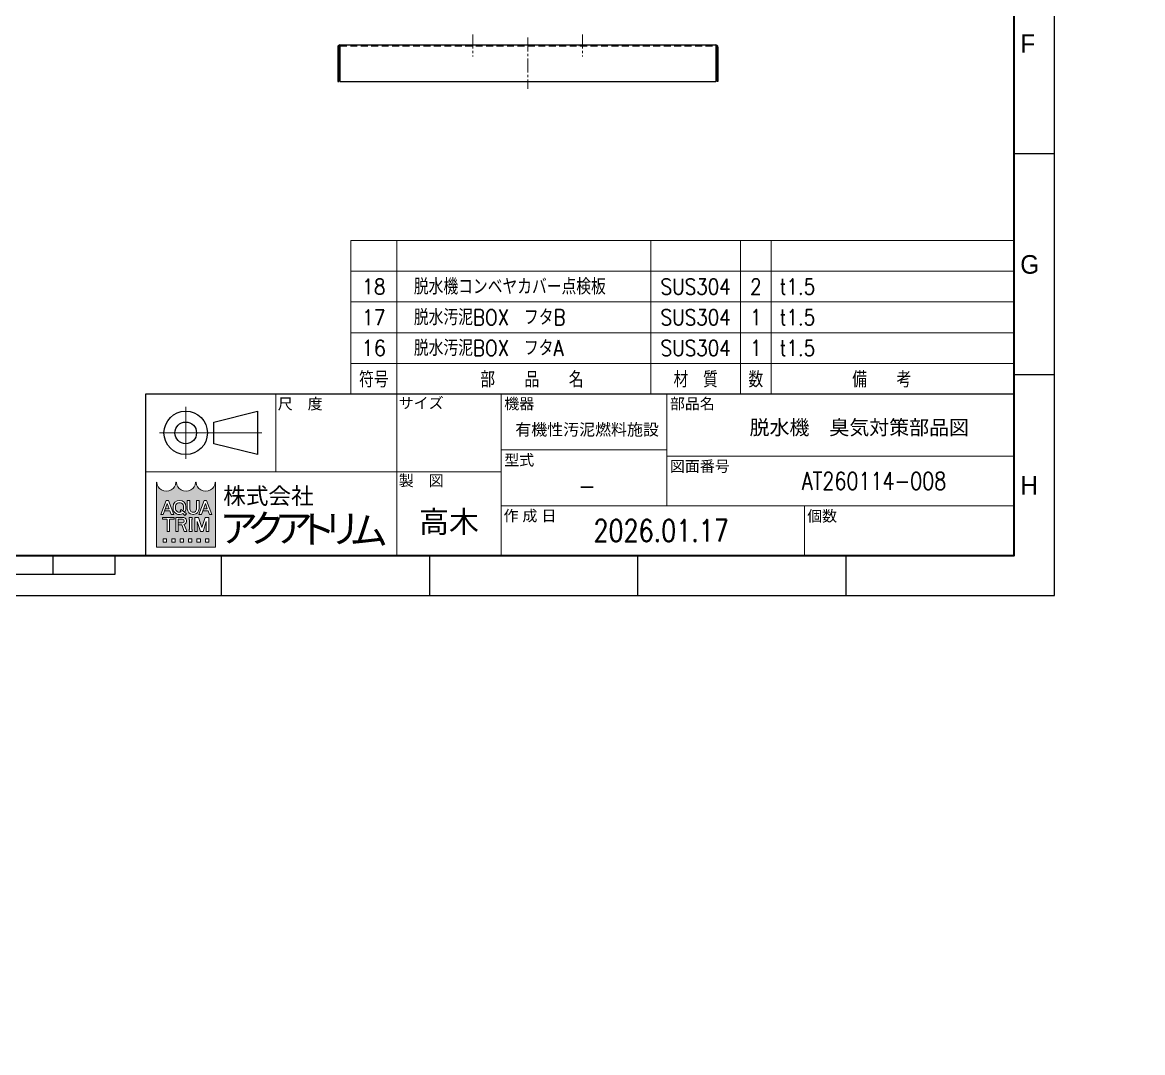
# Model space of a CAD drawing. Header units: millimetres. Extents: x 0 to 51411, y 0 to 16902.
# Drawn here: x 21453 to 22986, y 0 to 1409 of the extents above; entities that cross this region are included whole.
import ezdxf
from ezdxf import colors
from ezdxf.entities.mleader import LeaderData, LeaderLine
from ezdxf.enums import TextEntityAlignment as Align
from ezdxf.math import Vec2, Vec3

# ---------------------------------------------------------------- set-up
doc = ezdxf.new("R2010")
doc.units = ezdxf.units.MM
doc.linetypes.add('CENTER2', pattern=[28.574999999999996, 19.05, -3.174999999999999, 3.174999999999999, -3.174999999999999])
doc.linetypes.add('HIDDEN2', pattern=[4.7624999999999975, 3.174999999999999, -1.587499999999999])
for name, color, linetype, lineweight in [('01_外形線', 7, 'Continuous', 25), ('02_細線', 5, 'Continuous', 13), ('03_かくれ線', 6, 'HIDDEN2', 13), ('04_中心線', 1, 'CENTER2', 9), ('07_寸法線', 3, 'Continuous', 9), ('99_図枠', 7, 'Continuous', 40)]:
    doc.layers.add(name, color=color, linetype=linetype, lineweight=lineweight)
doc.styles.add('KSS_TXT', font='txt.shx', dxfattribs={"bigfont": 'extfont2.shx'})
doc.styles.add('MS_G', font='MS Gothic.ttf')
doc.styles.get("Standard").update_dxf_attribs({"font": 'arial.ttf'})
doc.styles.add('寸法用', font='simplex.shx', dxfattribs={"width": 0.8, "bigfont": '@extfont2.shx'})
doc.styles.add('表題用', font='MS PGothic.ttf')

# ---------------------------------------------------------------- blocks, each defined once
blk = doc.blocks.new('AM_BALLOON1')
at = {"transparency": 16777216}
blk.add_circle((0, 0), 5, dxfattribs=at)
blk.add_attdef('B_NUMBER', text='', height=3, dxfattribs=at).set_placement((0, 0), align=Align.MIDDLE_CENTER)
blk = doc.blocks.new('_OPEN')
at = {"color": 0, "linetype": 'ByBlock'}
for p, q in [((-1, 0.1666666666666666), (0, 0)), ((0, 0), (-1, -0.1666666666666666)), ((0, 0), (-1, 0))]:
    blk.add_line(p, q, dxfattribs=at)

msp = doc.modelspace()

# ---------------------------------------------------------------- hatches: boundary and pattern name
at = {"layer": '99_図枠', "lineweight": 5}
h = msp.add_hatch(color=256, dxfattribs=at)
h.dxf.hatch_style = 1
edge = h.paths.add_edge_path()
edge.add_arc((21717.44554655953, 779.6042185244223), 0.3842384039984477, 90, 180)
edge.add_ellipse((21703.99720241958, 779.6042185244223), major_axis=(-13.06410573594722, 0), ratio=0.8823529411764706, start_angle=360, end_angle=540, ccw=False)
edge.add_arc((21690.54885827963, 779.6042185244223), 0.3842384039984477, 3.187317984128254, 180.000000000026)
edge.add_ellipse((21677.10051413968, 779.6042185244223), major_axis=(-13.06410573594722, 0), ratio=0.8823529411764706, start_angle=360, end_angle=540, ccw=False)
edge.add_arc((21663.65216999975, 779.6042185244223), 0.3842384039984477, 3.187317984128254, 180)
edge.add_ellipse((21650.2038258598, 779.6042185244223), major_axis=(-13.06410573594722, 0), ratio=0.8823529411764706, start_angle=360, end_angle=540, ccw=False)
edge.add_arc((21636.75548171985, 779.6042185244223), 0.3842384039984478, 3.187317984128254, 90)
edge.add_line((21636.75548171985, 779.9884569284241), (21636.75548171985, 691.2293856047831))
edge.add_line((21636.75548171985, 691.2293856047818), (21717.44554655952, 691.2293856047818))
edge.add_line((21717.44554655953, 691.2293856047818), (21717.44554655953, 779.98845692842))
h.paths.add_polyline_path([(21649.76684737093, 755.0843440041845), (21652.95264843084, 755.0843440041845), (21660.19723119285, 735.964641021219), (21660.19723119285, 735.8724238042614), (21656.74822558021, 735.8724238042614), (21654.94468185538, 740.9373604333796), (21647.85166162719, 740.9373604333796), (21648.89150282949, 743.8575723037666), (21653.90484065307, 743.8575723037666), (21651.35974790088, 751.0050194810174), (21645.97127022157, 735.8724238042614), (21642.52226460892, 735.8724238042614), (21642.52226460892, 735.964641021219)], flags=16)
edge = h.paths.add_edge_path(flags=16)
edge.add_ellipse((21668.21528694651, 746.6310991162172), major_axis=(-8.8374832919643, 0), ratio=0.9565217391304343, start_angle=180, end_angle=360, ccw=False)
edge.add_line((21677.05277023846, 746.6310991162172), (21677.05277023846, 744.3256686922259))
edge.add_ellipse((21668.21528694651, 744.3256686922286), major_axis=(-8.8374832919643, 0), ratio=0.9565217391304343, start_angle=142.105255317713, end_angle=180, ccw=False)
edge.add_line((21675.18930227056, 739.1335773057472), (21672.71321480151, 741.1739010110355))
edge.add_ellipse((21668.21528694651, 744.5517472036518), major_axis=(5.635186781375939, 0), ratio=0.9950358206786509, start_angle=-37.0427632869818, end_angle=0)
edge.add_line((21673.85046665376, 744.5515295277819), (21673.85046665376, 746.4050206047941))
edge.add_ellipse((21668.21528694651, 746.4050206047941), major_axis=(5.635179707236215, 0), ratio=0.994718262525732, start_angle=360, end_angle=540)
edge.add_line((21662.58010723927, 746.4050206047941), (21662.58010723927, 744.551549591597))
edge.add_ellipse((21668.21528694651, 744.5517472036518), major_axis=(5.635186781375939, 0), ratio=0.9950358206786509, start_angle=-180, end_angle=-65.75794872216291)
edge.add_line((21670.52905157857, 739.4389840426866), (21668.96011982208, 740.9659303239955))
edge.add_line((21668.96011982208, 740.9659303239914), (21670.66208760801, 742.7731830797384))
edge.add_line((21670.66208760801, 742.7731830797438), (21677.77842351183, 736.9092428834215))
edge.add_line((21677.77842351182, 736.9092428834174), (21675.55463441137, 734.5478885656371))
edge.add_line((21675.55463441138, 734.5478885656412), (21672.88320740053, 737.1478267230118))
edge.add_ellipse((21668.21528694651, 744.3256686922286), major_axis=(-8.8374832919643, 0), ratio=0.9565217391304343, start_angle=0, end_angle=121.88362473889401, ccw=False)
edge.add_line((21659.37780365455, 744.3256686922286), (21659.37780365455, 746.63109911622))
h.paths.add_polyline_path([(21660.76867837314, 732.0300397642768), (21660.76867837314, 729.3403709362865), (21655.00510231316, 729.3403709362865, 0.4142135623730951), (21654.62086390916, 728.9561325322902), (21654.62086390916, 712.8181195643538), (21651.16271827318, 712.8181195643538), (21651.16271827318, 728.9561325322902, 0.4142135623730951), (21650.77847986918, 729.3403709362865), (21645.0149038092, 729.3403709362865), (21645.0149038092, 732.0300397642768)], flags=16)
edge = h.paths.add_edge_path(flags=16)
edge.add_line((21662.95877484658, 732.0300397642768), (21671.79625813854, 732.0300397642768))
edge.add_ellipse((21671.79625813854, 726.9761829987256), major_axis=(-6.202418813818545, 1.2e-15), ratio=0.8148203011203053, start_angle=111.3869747349855, end_angle=270, ccw=False)
edge.add_arc((21672.74741509223, 720.1270996013664), 2.512227050566338, 22.272952259934925, 58.5531130129101, ccw=False)
edge.add_line((21675.07220173212, 721.0792822690255), (21678.38291535636, 712.9718149259561))
edge.add_line((21678.38291535635, 712.9718149259534), (21678.38291535635, 712.8181195643524))
edge.add_line((21678.38291535635, 712.8181195643538), (21674.65580283757, 712.8181195643538))
edge.add_line((21674.65580283757, 712.8181195643538), (21671.73100498157, 720.9593417772626))
edge.add_arc((21670.30524700037, 720.3853726171837), 1.536953615993805, 21.92829786654815, 90)
edge.add_line((21670.30524700037, 721.9223262331743), (21666.53219200376, 721.9223262331743))
edge.add_line((21666.53219200376, 721.9223262331743), (21666.53219200376, 724.611995061166))
edge.add_line((21666.53219200376, 724.6119950611646), (21672.25734422334, 724.6119950611646))
edge.add_arc((21672.1749065415, 726.9761829987256), 2.365624774873383, 271.9970571044072, 448.0029428955928)
edge.add_line((21672.25734422335, 729.3403709362865), (21666.41692048257, 729.3403709362865))
edge.add_line((21666.41692048257, 729.3403709362865), (21666.41692048257, 712.8181195643524))
edge.add_line((21666.41692048257, 712.8181195643538), (21662.95877484658, 712.8181195643538))
edge.add_line((21662.95877484658, 712.8181195643538), (21662.95877484658, 732.0300397642782))
h.paths.add_polyline_path([(21678.82895224784, 755.0843440041845), (21682.28709788383, 755.0843440041845), (21682.28709788383, 744.3256686922286, 0.175030561155744), (21683.81262733926, 739.9223607013828, 0.2571496110314638), (21689.98329012434, 739.9223607013828, 0.1750305611562702), (21691.50881957978, 744.3256686922396), (21691.50881957978, 755.0843440041845), (21694.96696521577, 755.0843440041845), (21694.96696521577, 743.6305723186724, -0.3793912406243967), (21687.47431633781, 735.8724238042614), (21686.3216011258, 735.8724238042614, -0.3793912406243716), (21678.82895224784, 743.6305723186724)], flags=16)
h.paths.add_polyline_path([(21681.29677928716, 732.0300397642768), (21685.52340173115, 732.0300397642768), (21685.52340173115, 729.3403709362865, 0.4142135623730951), (21685.13916332716, 728.9561325322902), (21685.13916332716, 715.8920267963404, 0.4142135623730951), (21685.52340173115, 715.5077883923441), (21685.52340173115, 712.8181195643538), (21681.29677928716, 712.8181195643538), (21681.29677928716, 715.5077883923441, 0.4142135623730951), (21681.68101769117, 715.8920267963404), (21681.68101769117, 728.9561325322902, 0.4142135623730951), (21681.29677928716, 729.3403709362865)], flags=16)
h.paths.add_polyline_path([(21688.98529155457, 732.0300397642768), (21694.00328732668, 732.0300397642768), (21698.59125165454, 718.0767254949842), (21703.17921598237, 732.0300397642768), (21708.2003961106, 732.0300397642768), (21708.2003961106, 712.8181195643538), (21704.74225047461, 712.8181195643538), (21704.74225047461, 726.2664637042999), (21700.32032447252, 712.8181195643538), (21696.86217883655, 712.8181195643538), (21692.44025283444, 726.2664637042999), (21692.44343719056, 712.8181195643538), (21688.98529155457, 712.8181195643538)], flags=16)
h.paths.add_polyline_path([(21702.01685665653, 755.0843440041845), (21705.20265771644, 755.0843440041845), (21712.44724047845, 735.964641021219), (21712.44724047845, 735.8724238042614), (21708.99823486582, 735.8724238042614), (21707.19469114098, 740.9373604333796), (21700.10167091279, 740.9373604333796), (21701.1415121151, 743.8575723037666), (21706.15484993868, 743.8575723037666), (21703.60975718649, 751.0050194810174), (21698.22127950716, 735.8724238042614), (21694.77227389452, 735.8724238042614), (21694.77227389452, 735.964641021219)], flags=16)
h.paths.add_polyline_path([(21645.97720341582, 702.7565377247356), (21650.58806426379, 702.7565377247356), (21650.58806426379, 698.145676876753), (21645.97720341582, 698.145676876753)], flags=16)
h.paths.add_polyline_path([(21657.50435553576, 702.7565377247356), (21662.11521638375, 702.7565377247356), (21662.11521638375, 698.145676876753), (21657.50435553576, 698.145676876753)], flags=16)
h.paths.add_polyline_path([(21669.03150765572, 702.7565377247356), (21673.64236850369, 702.7565377247356), (21673.64236850369, 698.145676876753), (21669.03150765572, 698.145676876753)], flags=16)
h.paths.add_polyline_path([(21680.55865977567, 702.7565377247356), (21685.16952062365, 702.7565377247356), (21685.16952062365, 698.145676876753), (21680.55865977567, 698.145676876753)], flags=16)
h.paths.add_polyline_path([(21692.08581189563, 702.7565377247356), (21696.6966727436, 702.7565377247356), (21696.6966727436, 698.145676876753), (21692.08581189563, 698.145676876753)], flags=16)
h.paths.add_polyline_path([(21703.61296401558, 702.7565377247356), (21708.22382486356, 702.7565377247356), (21708.22382486356, 698.145676876753), (21703.61296401558, 698.145676876753)], flags=16)

# ---------------------------------------------------------------- linework, layer by layer
at = {"layer": '01_外形線'}
for p, q in [((21884.57383803865, 1375.103168790956), (21884.57383803865, 1328.103168790956)), ((21886.07383803865, 1375.103168790956), (21886.07383803865, 1328.103168790956)), ((21887.57383803865, 1378.103168790956), (22401.57383803865, 1378.103168790956)), ((21887.57383803865, 1378.103168790956), (21887.57383803865, 1328.103168790956)), ((22401.57383803865, 1378.103168790956), (22401.57383803865, 1328.103168790956)), ((22403.07383803865, 1375.103168790956), (22403.07383803865, 1328.103168790956)), ((22404.57383803865, 1375.103168790956), (22404.57383803865, 1328.103168790956)), ((21884.57383803865, 1328.103168790956), (21886.07383803865, 1328.103168790956)), ((21887.57383803865, 1328.103168790956), (22401.57383803865, 1328.103168790956)), ((22404.57383803865, 1328.103168790956), (22403.07383803865, 1328.103168790956))]:
    msp.add_line(p, q, dxfattribs=at)
for centre, radius, start, end in [((21887.57383803865, 1375.103168790956), 3, 90, 180), ((21887.57383803865, 1375.103168790956), 1.5, 90, 180), ((22401.57383803865, 1375.103168790956), 3, 0, 90), ((22401.57383803865, 1375.103168790956), 1.5, 0, 90)]:
    msp.add_arc(centre, radius, start, end, dxfattribs=at)
at = {"layer": '02_細線'}
for p, q in [((21902.46712812703, 900.5902008359153), (21902.46712812703, 1110.568767682413)), ((21902.46712812703, 1110.568767682413), (22809.70311657635, 1110.568767682413)), ((21965.46069233733, 1110.568767682413), (21965.46069233733, 900.5902008359153)), ((22312.88294881499, 1110.568767682413), (22312.88294881499, 900.5902008359153)), ((22435.53511572464, 1110.568767682413), (22435.53511572464, 900.5902008359153)), ((22477.53082519817, 1110.568767682413), (22477.53082519817, 900.5902008359153)), ((21902.46712812703, 1068.573055215569), (22809.70311657635, 1068.573055215569)), ((21902.46712812703, 1026.577342748747), (22809.70311657635, 1026.577342748747)), ((21902.46712812703, 984.5816302819039), (22809.70311657635, 984.5816302819039)), ((21902.46712812703, 942.5859178150604), (22809.70311657635, 942.5859178150604))]:
    msp.add_line(p, q, dxfattribs=at)
at = {"layer": '03_かくれ線', "ltscale": 3}
for p, q in [((21887.57383803865, 1376.603168790956), (22401.57383803865, 1376.603168790956)), ((22065.07383803865, 1378.103168790956), (22065.07383803865, 1376.603168790956)), ((22074.07383803865, 1378.103168790956), (22074.07383803865, 1376.603168790956)), ((22215.07383803865, 1378.103168790956), (22215.07383803865, 1376.603168790956)), ((22224.07383803865, 1378.103168790956), (22224.07383803865, 1376.603168790956))]:
    msp.add_line(p, q, dxfattribs=at)
at = {"layer": '04_中心線'}
for p, q in [((22069.57383803865, 1392.353168790971), (22069.57383803865, 1362.353168790971)), ((22144.57383803865, 1388.103168790956), (22144.57383803865, 1318.103168790956)), ((22219.57383803865, 1392.353168790971), (22219.57383803865, 1362.353168790971))]:
    msp.add_line(p, q, dxfattribs=at)
at = {"layer": '99_図枠', "lineweight": 25}
for p, q in [((22864.86025943328, 1229.036136548873), (22809.70311657635, 1229.036136548873)), ((22864.86025943328, 926.920311550095), (22809.70311657635, 926.920311550095)), ((21495.35083086737, 654.5044865511954), (21495.35083086737, 679.9616294082352)), ((21580.20797372418, 654.5044865511954), (21580.20797372418, 679.9616294082352)), ((21725.56825943788, 625.0510865415508), (21725.56825943788, 679.9616294082352)), ((22010.39125943672, 624.8044865513166), (22010.39125943672, 679.9616294082352)), ((22010.39125943672, 625.0510865415508), (22010.39125943672, 679.9616294082352)), ((22295.21425943558, 625.0510865415508), (22295.21425943558, 679.9616294082352)), ((22580.03725943443, 625.0510865415508), (22580.03725943443, 679.9616294082352)), ((20731.63654515618, 654.5044865511954), (21580.20797372418, 654.5044865511954))]:
    msp.add_line(p, q, dxfattribs=at)
at = {"layer": '99_図枠', "lineweight": 13}
for p, q in [((21799.90311658044, 794.5187722649116), (21799.90311658044, 900.5902008359153)), ((21965.37454515119, 679.9616294082352), (21965.37454515119, 900.5902008359153)), ((22108.34597372196, 679.9616294082352), (22108.34597372196, 900.5902008359153)), ((22334.91737716787, 900.5902008359153), (22334.91737716787, 747.8473436936765)), ((21676.64811658093, 811.9144865505605), (21676.64811658093, 883.1944865502719)), ((21641.00811658108, 847.5544865504107), (21780.59811658052, 847.5544865504107)), ((22108.34597372196, 824.2187722647959), (22334.91737716787, 824.2187722647959)), ((22334.91737716787, 815.7330579791123), (22809.70311657635, 815.7330579791123)), ((22108.34597372196, 794.5187722649116), (21621.70311658116, 794.5187722649116)), ((22108.34597372196, 747.8473436936765), (22809.70311657635, 747.8473436936765)), ((22523.1602594346, 747.8473436936765), (22523.1602594346, 679.9616294082352))]:
    msp.add_line(p, q, dxfattribs=at)
at = {"layer": '99_図枠', "lineweight": 5}
for p, q in [((21636.75548171985, 691.2293856047818), (21636.75548171985, 779.9884569284241)), ((21717.44554655953, 779.9884569284241), (21717.44554655953, 691.2293856047818)), ((21642.52226460892, 735.964641021219), (21649.76684737093, 755.0843440041845)), ((21645.97127022157, 735.8724238042614), (21651.35974790088, 751.0050194810174)), ((21649.76684737093, 755.0843440041845), (21652.95264843084, 755.0843440041845)), ((21653.90484065307, 743.8575723037666), (21651.35974790088, 751.0050194810174)), ((21660.19723119285, 735.964641021219), (21652.95264843084, 755.0843440041845)), ((21678.82895224784, 743.6305723186724), (21678.82895224784, 755.0843440041845)), ((21682.28709788383, 755.0843440041845), (21678.82895224784, 755.0843440041845)), ((21682.28709788383, 744.3256686922286), (21682.28709788383, 755.0843440041845)), ((21691.50881957978, 744.3256686922286), (21691.50881957978, 755.0843440041845)), ((21691.50881957978, 755.0843440041845), (21694.96696521577, 755.0843440041845)), ((21694.77227389452, 735.964641021219), (21702.01685665653, 755.0843440041845)), ((21694.96696521577, 743.6305723186724), (21694.96696521577, 755.0843440041845)), ((21698.22127950716, 735.8724238042614), (21703.60975718649, 751.0050194810174)), ((21702.01685665653, 755.0843440041845), (21705.20265771644, 755.0843440041845)), ((21706.15484993868, 743.8575723037666), (21703.60975718649, 751.0050194810174)), ((21712.44724047845, 735.964641021219), (21705.20265771644, 755.0843440041845)), ((21642.52226460892, 735.8724238042614), (21642.52226460892, 735.964641021219)), ((21642.52226460892, 735.964641021219), (21642.52226460892, 735.964641021219)), ((21642.52226460892, 735.8724238042614), (21642.52226460892, 735.964641021219)), ((21642.52226460892, 735.8724238042614), (21645.97127022157, 735.8724238042614)), ((21647.85166162719, 740.9373604333796), (21648.89150282949, 743.8575723037666)), ((21647.85166162719, 740.9373604333796), (21654.94468185538, 740.9373604333796)), ((21648.89150282949, 743.8575723037666), (21653.90484065307, 743.8575723037666)), ((21656.74822558021, 735.8724238042614), (21654.94468185538, 740.9373604333796)), ((21660.19723119285, 735.8724238042614), (21656.74822558021, 735.8724238042614)), ((21659.37780365455, 746.6310991162172), (21659.37780365455, 744.3256686922286)), ((21660.19723119285, 735.8724238042614), (21660.19723119285, 735.964641021219)), ((21662.58010723927, 746.4050206047941), (21662.58010723927, 744.5606762656043)), ((21668.96011982208, 740.9659303239914), (21670.66208760801, 742.7731830797438)), ((21668.96011982208, 740.9659303239914), (21670.52905157857, 739.4389840426866)), ((21670.66208760801, 742.7731830797438), (21677.77842351182, 736.9092428834174)), ((21672.7132148015, 741.1739010110341), (21675.18930227056, 739.1335773057472)), ((21672.88320740053, 737.1478267230104), (21675.55463441138, 734.5478885656412)), ((21673.85046665376, 746.4050206047941), (21673.85046665376, 744.5606762656043)), ((21675.55463441138, 734.5478885656412), (21677.77842351182, 736.9092428834174)), ((21677.05277023846, 746.6310991162172), (21677.05277023846, 744.3256686922286)), ((21687.47431633781, 735.8724238042614), (21686.3216011258, 735.8724238042614)), ((21694.77227389452, 735.8724238042614), (21694.77227389452, 735.964641021219)), ((21694.77227389452, 735.964641021219), (21694.77227389452, 735.964641021219)), ((21694.77227389452, 735.8724238042614), (21694.77227389452, 735.964641021219)), ((21694.77227389452, 735.8724238042614), (21698.22127950716, 735.8724238042614)), ((21700.10167091279, 740.9373604333796), (21701.1415121151, 743.8575723037666)), ((21700.10167091279, 740.9373604333796), (21707.19469114098, 740.9373604333796)), ((21701.1415121151, 743.8575723037666), (21706.15484993868, 743.8575723037666)), ((21708.99823486582, 735.8724238042614), (21707.19469114098, 740.9373604333796)), ((21712.44724047845, 735.8724238042614), (21708.99823486582, 735.8724238042614)), ((21712.44724047845, 735.8724238042614), (21712.44724047845, 735.964641021219)), ((21645.0149038092, 732.0300397642768), (21660.76867837314, 732.0300397642768)), ((21645.0149038092, 732.0300397642768), (21645.0149038092, 729.3403709362865)), ((21645.0149038092, 729.3403709362865), (21650.77847986918, 729.3403709362865)), ((21651.16271827318, 712.8181195643538), (21651.16271827318, 728.9561325322902)), ((21654.62086390916, 712.8181195643538), (21654.62086390916, 728.9561325322902)), ((21655.00510231316, 729.3403709362865), (21660.76867837314, 729.3403709362865)), ((21660.76867837314, 732.0300397642768), (21660.76867837314, 729.3403709362865)), ((21662.95877484658, 732.0300397642768), (21662.95877484658, 712.8181195643538)), ((21662.95877484658, 732.0300397642768), (21671.79625813854, 732.0300397642768)), ((21666.41692048257, 712.8181195643538), (21666.41692048257, 729.3403709362865)), ((21666.41692048257, 729.3403709362865), (21672.25734422335, 729.3403709362865)), ((21666.53219200376, 721.9223262331743), (21666.53219200376, 724.6119950611646)), ((21666.53219200376, 724.6119950611646), (21672.25734422335, 724.6119950611646)), ((21666.53219200376, 721.9223262331743), (21670.30524700037, 721.9223262331743)), ((21671.73100498158, 720.9593417772612), (21674.65580283757, 712.8181195643538)), ((21675.07220173212, 721.0792822690255), (21678.38291535635, 712.9718149259534)), ((21681.29677928716, 732.0300397642768), (21685.52340173115, 732.0300397642768)), ((21681.29677928716, 732.0300397642768), (21681.29677928716, 729.3403709362865)), ((21681.68101769117, 715.8920267963404), (21681.68101769117, 728.9561325322902)), ((21685.13916332716, 715.8920267963404), (21685.13916332716, 728.9561325322902)), ((21685.52340173115, 732.0300397642768), (21685.52340173115, 729.3403709362865)), ((21688.98529155457, 732.0300397642768), (21688.98529155457, 712.8181195643538)), ((21688.98529155457, 732.0300397642768), (21694.00328732668, 732.0300397642768)), ((21692.44343719056, 712.8181195643538), (21692.44025283444, 726.2664637042999)), ((21696.86217883655, 712.8181195643538), (21692.44025283444, 726.2664637042999)), ((21698.59125165454, 718.0767254949842), (21694.00328732668, 732.0300397642768)), ((21698.59125165454, 718.0767254949842), (21703.17921598237, 732.0300397642768)), ((21700.32032447252, 712.8181195643538), (21704.74225047461, 726.2664637042999)), ((21708.2003961106, 732.0300397642768), (21703.17921598237, 732.0300397642768)), ((21704.74225047461, 726.2664637042999), (21704.74225047461, 712.8181195643538)), ((21708.2003961106, 712.8181195643538), (21708.2003961106, 732.0300397642768)), ((21651.16271827318, 712.8181195643538), (21654.62086390916, 712.8181195643538)), ((21662.95877484658, 712.8181195643538), (21666.41692048257, 712.8181195643538)), ((21674.65580283757, 712.8181195643538), (21678.38291535635, 712.8181195643538)), ((21678.38291535635, 712.9718149259534), (21678.38291535635, 712.8181195643538)), ((21681.29677928716, 712.8181195643538), (21681.29677928716, 715.5077883923441)), ((21681.29677928716, 712.8181195643538), (21685.52340173115, 712.8181195643538)), ((21685.52340173115, 712.8181195643538), (21685.52340173115, 715.5077883923441)), ((21688.98529155457, 712.8181195643538), (21692.44343719056, 712.8181195643538)), ((21696.86217883655, 712.8181195643538), (21700.32032447252, 712.8181195643538)), ((21704.74225047461, 712.8181195643538), (21708.2003961106, 712.8181195643538)), ((21717.44554655953, 691.2293856047818), (21636.75548171985, 691.2293856047818)), ((21645.97720341582, 702.7565377247356), (21650.58806426379, 702.7565377247356)), ((21645.97720341582, 702.7565377247356), (21645.97720341582, 698.145676876753)), ((21650.58806426379, 698.145676876753), (21645.97720341582, 698.145676876753)), ((21650.58806426379, 702.7565377247356), (21650.58806426379, 698.145676876753)), ((21657.50435553576, 702.7565377247356), (21662.11521638375, 702.7565377247356)), ((21657.50435553576, 702.7565377247356), (21657.50435553576, 698.145676876753)), ((21662.11521638375, 698.145676876753), (21657.50435553576, 698.145676876753)), ((21662.11521638375, 702.7565377247356), (21662.11521638375, 698.145676876753)), ((21669.03150765572, 702.7565377247356), (21673.64236850369, 702.7565377247356)), ((21669.03150765572, 702.7565377247356), (21669.03150765572, 698.145676876753)), ((21673.64236850369, 698.145676876753), (21669.03150765572, 698.145676876753)), ((21673.64236850369, 702.7565377247356), (21673.64236850369, 698.145676876753)), ((21680.55865977567, 702.7565377247356), (21685.16952062365, 702.7565377247356)), ((21680.55865977567, 702.7565377247356), (21680.55865977567, 698.145676876753)), ((21685.16952062365, 698.145676876753), (21680.55865977567, 698.145676876753)), ((21685.16952062365, 702.7565377247356), (21685.16952062365, 698.145676876753)), ((21692.08581189563, 702.7565377247356), (21696.6966727436, 702.7565377247356)), ((21692.08581189563, 702.7565377247356), (21692.08581189563, 698.145676876753)), ((21696.6966727436, 698.145676876753), (21692.08581189563, 698.145676876753)), ((21696.6966727436, 702.7565377247356), (21696.6966727436, 698.145676876753)), ((21708.22382486356, 702.7565377247356), (21703.61296401558, 702.7565377247356)), ((21703.61296401558, 702.7565377247356), (21703.61296401558, 698.145676876753)), ((21703.61296401558, 698.145676876753), (21708.22382486356, 698.145676876753)), ((21708.22382486356, 702.7565377247356), (21708.22382486356, 698.145676876753))]:
    msp.add_line(p, q, dxfattribs=at)
at = {"layer": '99_図枠'}
msp.add_lwpolyline([(19612.28597373213, 679.9616294082352), (22809.70311657635, 679.9616294082352), (22809.70311657635, 2986.573943684625), (19612.28597373213, 2986.573943684625)], close=True, dxfattribs=at)
at = {"layer": '99_図枠', "lineweight": 25}
msp.add_lwpolyline([(21621.70311658116, 679.9616294082352), (22809.70311657635, 679.9616294082352), (22809.70311657635, 900.5902008359153), (21621.70311658116, 900.5902008359153)], close=True, dxfattribs=at)
msp.add_lwpolyline([(21715.25811658079, 862.4044865503529), (21774.65811658055, 877.254486550295), (21774.65811658055, 817.8544865505373), (21715.25811658079, 832.704486550474), (21715.25811658079, 862.4044865503529)], dxfattribs=at)
for radius in [29.69999999988, 14.84999999994]:
    msp.add_circle((21676.64811658093, 847.5544865504107), radius, dxfattribs=at)
at = {"layer": '99_図枠', "lineweight": 5}
for centre, radius, start, end in [((21636.75548171985, 779.6042185244223), 0.3842384039984477, 0, 90), ((21663.65216999975, 779.6042185244223), 0.3842384039984477, 0, 180), ((21663.65216999975, 779.6042185244223), 0.3842384039984477, 0, 90), ((21690.54885827963, 779.6042185244223), 0.3842384039984477, 0, 180), ((21717.44554655953, 779.6042185244223), 0.3842384039984477, 90, 180), ((21686.95166815649, 743.9781205054533), 8.130147813837896, 182.4500309922622, 265.5552572885241), ((21689.14652589104, 744.2362084002925), 6.860011350573962, 179.2527938813873, 218.9645718468813), ((21686.89795873181, 745.5247627360841), 6.395793802200191, 241.157727808438, 298.842272191562), ((21686.84424930711, 743.9781205054533), 8.130147813837896, 274.444742711371, 357.5499690077378), ((21684.64939157257, 744.2362084002925), 6.86001135057319, 321.0354281531187, 0.7472061186126783), ((21650.77847986918, 728.9561325322902), 0.3842384039984477, 0, 90), ((21655.00510231316, 728.9561325322902), 0.3842384039984477, 90, 180), ((21670.30524700037, 720.3853726171837), 1.53695361599379, 21.92829786655176, 90), ((21672.1749065415, 726.9761829987256), 2.365624774873383, 271.9970571042497, 88.00294289575022), ((21672.74741509223, 720.1270996013664), 2.51222705056638, 22.27295225998464, 58.55311301298443), ((21681.29677928716, 728.9561325322902), 0.3842384039984477, 0, 90), ((21685.52340173115, 728.9561325322902), 0.3842384039984477, 90, 180), ((21681.29677928716, 715.8920267963404), 0.3842384039984477, 270, 0), ((21685.52340173115, 715.8920267963404), 0.3842384039984477, 180, 270)]:
    msp.add_arc(centre, radius, start, end, dxfattribs=at)
for centre, major_axis, ratio, start_param, end_param in [((21650.2038258598, 779.6042185244223), (-13.06410573594722, 0), 0.8823529411764706, 6.283185307179585, 9.424777960769381), ((21677.10051413968, 779.6042185244223), (-13.06410573594722, 0), 0.8823529411764706, 6.283185307179585, 9.424777960769381), ((21703.99720241958, 779.6042185244223), (-13.06410573594722, 0), 0.8823529411764706, 6.283185307179585, 9.424777960769381), ((21668.21528694651, 746.6310991162172), (-8.8374832919643, 0), 0.9565217391304343, 3.141592653589793, 6.283185307179585), ((21668.21528694651, 746.4050206047941), (5.635179707236215, 0), 0.994718262525732, 6.283185307179585, 9.424777960769381), ((21671.79625813854, 726.9761829987256), (-6.202418813818545, 1.2e-15), 0.8148203011203053, 1.944069452961234, 4.712388980384689)]:
    msp.add_ellipse(centre, major_axis=major_axis, ratio=ratio, start_param=start_param, end_param=end_param, dxfattribs=at)
at = {"layer": '99_図枠', "lineweight": 5, "extrusion": (0, 0, -1)}
for centre, major_axis, ratio, start_param, end_param in [((21668.21528694651, 744.3256686922286), (-8.8374832919643, 0), 0.9565217391304343, 4.155914751220672, 6.283185307179585), ((21668.21528694651, 744.5517472036518), (5.635186781375939, 0), 0.9950358206786508, 7.430878021738926, 9.424777960769381), ((21668.21528694651, 744.5517472036518), (5.635186781375939, 0), 0.9950358206786508, 6.283185307179585, 6.929703490574294), ((21668.21528694651, 744.3256686922286), (-8.8374832919643, 0), 0.9565217391304343, 3.141592653589793, 3.802980717498314)]:
    msp.add_ellipse(centre, major_axis=major_axis, ratio=ratio, start_param=start_param, end_param=end_param, dxfattribs=at)
at = {"layer": 'Defpoints'}
msp.add_lwpolyline([(19446.98425943328, 625.0510865415508), (22864.86025943328, 625.0510865415508), (22864.86025943328, 3041.731086541544), (19446.98425943328, 3041.731086541544)], close=True, dxfattribs=at)

# ---------------------------------------------------------------- texts
for tag, height, style, width, p in [('18', 20.99785736149371, '寸法用', 0.9, (21933.96391023219, 1047.575196725997)), ('SUS304', 21.6, 'KSS_TXT', 0.85, (22374.2090322698, 1047.575196725991)), ('2', 21.6, 'KSS_TXT', 0.85, (22456.53297046141, 1047.575196725991)), ('t1.5', 21.6, 'KSS_TXT', 0.85, (22513.31787929792, 1047.575201238336)), ('17', 20.99785736149371, '寸法用', 0.9, (21933.96391023219, 1005.579484259153)), ('SUS304', 21.6, 'KSS_TXT', 0.85, (22374.2090322698, 1005.579484259148)), ('1', 21.6, 'KSS_TXT', 0.85, (22456.53297046141, 1005.579484259148)), ('t1.5', 21.6, 'KSS_TXT', 0.85, (22513.31787929792, 1005.579488771498)), ('16', 21.6, '寸法用', 0.9, (21933.96391023219, 963.5837717923096)), ('SUS304', 21.6, 'KSS_TXT', 0.85, (22374.2090322698, 963.5837717923096)), ('1', 21.6, 'KSS_TXT', 0.85, (22456.53297046141, 963.5837717923096)), ('t1.5', 21.6, 'KSS_TXT', 0.85, (22513.31787929792, 963.5837763046547)), ('符号', 21.6, 'KSS_TXT', 0.85, (21933.96391023219, 921.5880593255097)), ('部\u3000\u3000品\u3000\u3000名', 21.6, 'KSS_TXT', 0.85, (22150.21325604327, 921.5880593255097)), ('材\u3000質', 21.6, 'KSS_TXT', 0.85, (22374.2090322698, 921.5880593255097)), ('数', 21.6, 'KSS_TXT', 0.85, (22456.53297046141, 921.5880593255097)), ('備\u3000\u3000考', 21.6, 'KSS_TXT', 0.85, (22628.73968139879, 921.5880593255097)), ('AT260114-008', 24, '寸法用', 0.8, (22618.25156742891, 781.7902008363944)), ('2026.01.17', 30, '寸法用', 0.8, (22327.00311657828, 713.9044865509532))]:
    msp.add_attdef(tag, text='', height=height, dxfattribs=dict(style=style, width=width)).set_placement(p, align=Align.MIDDLE)
at = {"style": 'KSS_TXT', "width": 0.85}
for tag, p in [('脱水機コンベヤカバー点検板', (21988.76335176919, 1047.575196725997)), ('脱水汚泥BOX\u3000フタB', (21988.76335176919, 1005.579484259153)), ('脱水汚泥BOX\u3000フタA', (21988.76335176919, 963.5837717923096))]:
    msp.add_attdef(tag, text='', height=21.6, dxfattribs=at).set_placement(p, align=Align.MIDDLE_LEFT)
for tag, height, style, p in [('有機性汚泥燃料施設', 16, '表題用', (22225.71818375795, 852.444095193041)), ('脱水機\u3000臭気対策部品図', 20, '表題用', (22597.9921792458, 855.2783270017317)), ('-', 21.6, 'KSS_TXT', (22225.66968120852, 774.7830579792335)), ('高木', 30, '表題用', (22036.86025943657, 726.6330579794758))]:
    msp.add_attdef(tag, text='', height=height, dxfattribs=dict(style=style)).set_placement(p, align=Align.MIDDLE)
at = {"layer": '99_図枠', "lineweight": 13, "style": '表題用'}
for s, p in [('F', (22818.18883086203, 1380.094049048263)), ('G', (22818.18883086203, 1077.978224049484)), ('H', (22818.18883086203, 775.8623990507058))]:
    msp.add_text(s, height=25.45714285704, dxfattribs=at).set_placement(p, align=Align.MIDDLE_LEFT)
at = {"layer": '99_図枠', "style": '表題用'}
for s, p in [('尺\u3000度', (21802.59422860562, 887.3048693243654)), ('サイズ', (21968.06565717638, 888.423592318808)), ('機器', (22112.4234475401, 887.5527398821505)), ('部品名', (22338.99485098602, 887.5527398821505)), ('型式', (22112.4234475401, 810.4313113110311)), ('図面番号', (22338.99485098602, 801.9455970253475)), ('製\u3000図', (21968.0657485949, 782.3521637478098)), ('作 成 日', (22111.38822426653, 734.239582213042)), ('個数', (22526.7225899159, 733.8247366041542))]:
    msp.add_text(s, height=15, dxfattribs=at).set_placement(p, align=Align.MIDDLE_LEFT)
at = {"layer": '99_図枠', "lineweight": 5, "style": 'MS_G'}
for s, height, p in [('株式会社', 22.68231428562264, (21789.80343537883, 761.4104345838441)), ('ア', 38.30790857127378, (21749.33218837945, 717.2385389782812)), ('ク', 38.30790857127378, (21786.2538699634, 717.2385389782812)), ('ア', 38.30790857127378, (21824.21319265303, 717.2385389782812)), ('ト', 38.30790857127378, (21855.82635508598, 715.626253264003)), ('リ', 38.30790857127378, (21890.09377709442, 716.4323961211448)), ('ム', 38.30790857127378, (21927.01290316386, 714.0139675497248))]:
    msp.add_text(s, height=height, dxfattribs=at).set_placement(p, align=Align.MIDDLE_CENTER)

# ---------------------------------------------------------------- leaders
at = {"layer": '07_寸法線'}
ml = msp.add_multileader_block('Standard', dxfattribs=at)
ml.set_content('AM_BALLOON1', color=256, scale=7.087070454545452)
ml.set_attribute('B_NUMBER', '28', width=0)
ml.set_leader_properties(color=256, linetype='ByLayer', lineweight=-1)
ml.set_arrow_properties(name='OPEN')
ml.build(insert=Vec2(0, 0))
ml.multileader.update_dxf_attribs({"leader_type": 0, "has_dogleg": 0, "text_right_attachment_type": 6, "dogleg_length": 0, "arrow_head_size": 3.54375, "scale": 2.5, "block_connection_type": 1})
ctx = ml.context
ctx.base_point, ctx.scale, ctx.char_height, ctx.arrow_head_size, ctx.landing_gap_size, ctx.plane_origin = Vec3(32779.86790722382, 3275.518489826671), 2.5, 7.087499999999999, 3.54375, 3.54375, Vec3(32779.86790722382, 3275.518489826671)
ctx.right_attachment, ctx.attachment_type = 6, 1
notes = []
notes.append((ctx, [(0, (0, 0, 0), (0, 0), (1, 0), 1, [])]))
ctx.block.insert = Vec3(32779.86790722382, 3275.518489826671)
ml = msp.add_multileader_block('Standard', dxfattribs=at)
ml.set_content('AM_BALLOON1', color=256, scale=7.087070454545452)
ml.set_attribute('B_NUMBER', '29', width=0)
ml.set_leader_properties(color=256, linetype='ByLayer', lineweight=-1)
ml.set_arrow_properties(name='OPEN')
ml.build(insert=Vec2(0, 0))
ml.multileader.update_dxf_attribs({"leader_type": 0, "has_dogleg": 0, "text_right_attachment_type": 6, "dogleg_length": 0, "arrow_head_size": 3.54375, "scale": 2.5, "block_connection_type": 1})
ctx = ml.context
ctx.base_point, ctx.scale, ctx.char_height, ctx.arrow_head_size, ctx.landing_gap_size, ctx.plane_origin = Vec3(34667.76764677695, 3275.518489826671), 2.5, 7.087499999999999, 3.54375, 3.54375, Vec3(34667.76764677695, 3275.518489826671)
ctx.right_attachment, ctx.attachment_type = 6, 1
notes.append((ctx, [(0, (0, 0, 0), (0, 0), (1, 0), 1, [])]))
ctx.block.insert = Vec3(34667.76764677695, 3275.518489826671)
ml = msp.add_multileader_block('Standard', dxfattribs=at)
ml.set_content('AM_BALLOON1', color=256, scale=7.087070454545452)
ml.set_attribute('B_NUMBER', '27', width=0)
ml.set_leader_properties(color=256, linetype='ByLayer', lineweight=-1)
ml.set_arrow_properties(name='OPEN')
ml.build(insert=Vec2(0, 0))
ml.multileader.update_dxf_attribs({"leader_type": 0, "has_dogleg": 0, "text_right_attachment_type": 6, "dogleg_length": 0, "arrow_head_size": 3.54375, "scale": 2.5, "block_connection_type": 1})
ctx = ml.context
ctx.base_point, ctx.scale, ctx.char_height, ctx.arrow_head_size, ctx.landing_gap_size, ctx.plane_origin = Vec3(30037.827607833, 2881.683867340932), 2.5, 7.087499999999999, 3.54375, 3.54375, Vec3(30037.827607833, 2881.683867340932)
ctx.right_attachment, ctx.attachment_type = 6, 1
notes.append((ctx, [(0, (0, 0, 0), (0, 0), (1, 0), 1, [])]))
ctx.block.insert = Vec3(30037.827607833, 2881.683867340932)
ml = msp.add_multileader_block('Standard', dxfattribs=at)
ml.set_content('AM_BALLOON1', color=256, scale=7.087070454545452)
ml.set_attribute('B_NUMBER', '26', width=0)
ml.set_leader_properties(color=256, linetype='ByLayer', lineweight=-1)
ml.set_arrow_properties(name='OPEN')
ml.build(insert=Vec2(0, 0))
ml.multileader.update_dxf_attribs({"leader_type": 0, "has_dogleg": 0, "text_right_attachment_type": 6, "dogleg_length": 0, "arrow_head_size": 3.54375, "scale": 2.5, "block_connection_type": 1})
ctx = ml.context
ctx.base_point, ctx.scale, ctx.char_height, ctx.arrow_head_size, ctx.landing_gap_size, ctx.plane_origin = Vec3(28646.00433725809, 2598.074680459499), 2.5, 7.087499999999999, 3.54375, 3.54375, Vec3(28646.00433725809, 2598.074680459499)
ctx.right_attachment, ctx.attachment_type = 6, 1
notes.append((ctx, [(0, (0, 0, 0), (0, 0), (1, 0), 1, [])]))
ctx.block.insert = Vec3(28646.00433725809, 2598.074680459499)
ml = msp.add_multileader_block('Standard', dxfattribs=at)
ml.set_content('AM_BALLOON1', color=256, scale=5.624659090909089)
ml.set_attribute('B_NUMBER', '20', width=0)
ml.set_leader_properties(color=256, linetype='ByLayer', lineweight=-1)
ml.set_arrow_properties(name='OPEN')
ml.build(insert=Vec2(0, 0))
ml.multileader.update_dxf_attribs({"leader_type": 0, "has_dogleg": 0, "text_right_attachment_type": 6, "dogleg_length": 0, "arrow_head_size": 2.8125, "scale": 2.5, "block_connection_type": 1})
ctx = ml.context
ctx.base_point, ctx.scale, ctx.char_height, ctx.arrow_head_size, ctx.landing_gap_size, ctx.plane_origin = Vec3(25957.69175267244, 2209.707713060188), 2.5, 5.625, 2.8125, 2.8125, Vec3(25957.69175267244, 2209.707713060188)
ctx.right_attachment, ctx.attachment_type = 6, 1
notes.append((ctx, [(0, (0, 0, 0), (0, 0), (1, 0), 1, [])]))
ctx.block.insert = Vec3(25957.69175267244, 2209.707713060188)
ml = msp.add_multileader_block('Standard', dxfattribs=at)
ml.set_content('AM_BALLOON1', color=256, scale=5.624659090909089)
ml.set_attribute('B_NUMBER', '23', width=0)
ml.set_leader_properties(color=256, linetype='ByLayer', lineweight=-1)
ml.set_arrow_properties(name='OPEN')
ml.build(insert=Vec2(0, 0))
ml.multileader.update_dxf_attribs({"leader_type": 0, "has_dogleg": 0, "text_right_attachment_type": 6, "dogleg_length": 0, "arrow_head_size": 2.8125, "scale": 2.5, "block_connection_type": 1})
ctx = ml.context
ctx.base_point, ctx.scale, ctx.char_height, ctx.arrow_head_size, ctx.landing_gap_size, ctx.plane_origin = Vec3(27229.91050739768, 2209.707713060188), 2.5, 5.625, 2.8125, 2.8125, Vec3(27229.91050739768, 2209.707713060188)
ctx.right_attachment, ctx.attachment_type = 6, 1
notes.append((ctx, [(0, (0, 0, 0), (0, 0), (1, 0), 1, [])]))
ctx.block.insert = Vec3(27229.91050739768, 2209.707713060188)
ml = msp.add_multileader_block('Standard', dxfattribs=at)
ml.set_content('AM_BALLOON1', color=256, scale=5.624659090909089)
ml.set_attribute('B_NUMBER', '19', width=0)
ml.set_leader_properties(color=256, linetype='ByLayer', lineweight=-1)
ml.set_arrow_properties(name='OPEN')
ml.build(insert=Vec2(0, 0))
ml.multileader.update_dxf_attribs({"leader_type": 0, "has_dogleg": 0, "text_right_attachment_type": 6, "dogleg_length": 0, "arrow_head_size": 2.8125, "scale": 2.5, "block_connection_type": 1})
ctx = ml.context
ctx.base_point, ctx.scale, ctx.char_height, ctx.arrow_head_size, ctx.landing_gap_size, ctx.plane_origin = Vec3(23368.23964817986, 2177.393521480821), 2.5, 5.625, 2.8125, 2.8125, Vec3(23368.23964817986, 2177.393521480821)
ctx.right_attachment, ctx.attachment_type = 6, 1
notes.append((ctx, [(0, (0, 0, 0), (0, 0), (1, 0), 1, [])]))
ctx.block.insert = Vec3(23368.23964817986, 2177.393521480821)
ml = msp.add_multileader_block('Standard', dxfattribs=at)
ml.set_content('AM_BALLOON1', color=256, scale=4.999696969696967)
ml.set_attribute('B_NUMBER', '30', width=0)
ml.set_leader_properties(color=256, linetype='ByLayer', lineweight=-1)
ml.set_arrow_properties(name='OPEN')
ml.build(insert=Vec2(0, 0))
ml.multileader.update_dxf_attribs({"leader_type": 0, "has_dogleg": 0, "text_right_attachment_type": 6, "dogleg_length": 0, "arrow_head_size": 2.5, "scale": 2.5, "block_connection_type": 1})
ctx = ml.context
ctx.base_point, ctx.scale, ctx.char_height, ctx.arrow_head_size, ctx.landing_gap_size, ctx.plane_origin = Vec3(36368.35157743798, 1874.030656362359), 2.5, 5, 2.5, 2.5, Vec3(36368.35157743798, 1874.030656362359)
ctx.right_attachment, ctx.attachment_type = 6, 1
notes.append((ctx, [(0, (0, 0, 0), (0, 0), (1, 0), 1, [])]))
ctx.block.insert = Vec3(36368.35157743798, 1874.030656362359)
ml = msp.add_multileader_block('Standard', dxfattribs=at)
ml.set_content('AM_BALLOON1', color=256, scale=4.999696969696967)
ml.set_attribute('B_NUMBER', '31', width=0)
ml.set_leader_properties(color=256, linetype='ByLayer', lineweight=-1)
ml.set_arrow_properties(name='OPEN')
ml.build(insert=Vec2(0, 0))
ml.multileader.update_dxf_attribs({"leader_type": 0, "has_dogleg": 0, "text_right_attachment_type": 6, "dogleg_length": 0, "arrow_head_size": 2.5, "scale": 2.5, "block_connection_type": 1})
ctx = ml.context
ctx.base_point, ctx.scale, ctx.char_height, ctx.arrow_head_size, ctx.landing_gap_size, ctx.plane_origin = Vec3(37494.70823537628, 1874.030656362359), 2.5, 5, 2.5, 2.5, Vec3(37494.70823537628, 1874.030656362359)
ctx.right_attachment, ctx.attachment_type = 6, 1
notes.append((ctx, [(0, (0, 0, 0), (0, 0), (1, 0), 1, [])]))
ctx.block.insert = Vec3(37494.70823537628, 1874.030656362359)
ml = msp.add_multileader_block('Standard', dxfattribs=at)
ml.set_content('AM_BALLOON1', color=256, scale=5.624659090909089)
ml.set_attribute('B_NUMBER', '21', width=0)
ml.set_leader_properties(color=256, linetype='ByLayer', lineweight=-1)
ml.set_arrow_properties(name='OPEN')
ml.build(insert=Vec2(0, 0))
ml.multileader.update_dxf_attribs({"leader_type": 0, "has_dogleg": 0, "text_right_attachment_type": 6, "dogleg_length": 0, "arrow_head_size": 2.8125, "scale": 2.5, "block_connection_type": 1})
ctx = ml.context
ctx.base_point, ctx.scale, ctx.char_height, ctx.arrow_head_size, ctx.landing_gap_size, ctx.plane_origin = Vec3(25957.69175267244, 1752.744928186951), 2.5, 5.625, 2.8125, 2.8125, Vec3(25957.69175267244, 1752.744928186951)
ctx.right_attachment, ctx.attachment_type = 6, 1
notes.append((ctx, [(0, (0, 0, 0), (0, 0), (1, 0), 1, [])]))
ctx.block.insert = Vec3(25957.69175267244, 1752.744928186951)
ml = msp.add_multileader_block('Standard', dxfattribs=at)
ml.set_content('AM_BALLOON1', color=256, scale=5.624659090909089)
ml.set_attribute('B_NUMBER', '24', width=0)
ml.set_leader_properties(color=256, linetype='ByLayer', lineweight=-1)
ml.set_arrow_properties(name='OPEN')
ml.build(insert=Vec2(0, 0))
ml.multileader.update_dxf_attribs({"leader_type": 0, "has_dogleg": 0, "text_right_attachment_type": 6, "dogleg_length": 0, "arrow_head_size": 2.8125, "scale": 2.5, "block_connection_type": 1})
ctx = ml.context
ctx.base_point, ctx.scale, ctx.char_height, ctx.arrow_head_size, ctx.landing_gap_size, ctx.plane_origin = Vec3(27229.91050739768, 1649.936481499162), 2.5, 5.625, 2.8125, 2.8125, Vec3(27229.91050739768, 1649.936481499162)
ctx.right_attachment, ctx.attachment_type = 6, 1
notes.append((ctx, [(0, (0, 0, 0), (0, 0), (1, 0), 1, [])]))
ctx.block.insert = Vec3(27229.91050739768, 1649.936481499162)
ml = msp.add_multileader_block('Standard', dxfattribs=at)
ml.set_content('AM_BALLOON1', color=256, scale=3.499787878787877)
ml.set_attribute('B_NUMBER', '1', width=0)
ml.set_leader_properties(color=256, linetype='ByLayer', lineweight=-1)
ml.set_arrow_properties(name='OPEN')
ml.build(insert=Vec2(0, 0))
ml.multileader.update_dxf_attribs({"leader_type": 0, "has_dogleg": 0, "text_right_attachment_type": 6, "dogleg_length": 0, "arrow_head_size": 1.75, "scale": 2.5, "block_connection_type": 1})
ctx = ml.context
ctx.base_point, ctx.scale, ctx.char_height, ctx.arrow_head_size, ctx.landing_gap_size, ctx.plane_origin = Vec3(43910.76680810345, 1565.524676473564), 2.5, 3.5, 1.75, 1.75, Vec3(43910.76680810345, 1565.524676473564)
ctx.right_attachment, ctx.attachment_type = 6, 1
notes.append((ctx, [(0, (0, 0, 0), (0, 0), (1, 0), 1, [])]))
ctx.block.insert = Vec3(43910.76680810345, 1565.524676473564)
ml = msp.add_multileader_block('Standard', dxfattribs=at)
ml.set_content('AM_BALLOON1', color=256, scale=3.499787878787877)
ml.set_attribute('B_NUMBER', '2', width=0)
ml.set_leader_properties(color=256, linetype='ByLayer', lineweight=-1)
ml.set_arrow_properties(name='OPEN')
ml.build(insert=Vec2(0, 0))
ml.multileader.update_dxf_attribs({"leader_type": 0, "has_dogleg": 0, "text_right_attachment_type": 6, "dogleg_length": 0, "arrow_head_size": 1.75, "scale": 2.5, "block_connection_type": 1})
ctx = ml.context
ctx.base_point, ctx.scale, ctx.char_height, ctx.arrow_head_size, ctx.landing_gap_size, ctx.plane_origin = Vec3(44674.03360022616, 1385.933248629653), 2.5, 3.5, 1.75, 1.75, Vec3(44674.03360022616, 1385.933248629653)
ctx.right_attachment, ctx.attachment_type = 6, 1
notes.append((ctx, [(0, (0, 0, 0), (0, 0), (1, 0), 1, [])]))
ctx.block.insert = Vec3(44674.03360022616, 1385.933248629653)
ml = msp.add_multileader_block('Standard', dxfattribs=at)
ml.set_content('AM_BALLOON1', color=256, scale=5.624659090909089)
ml.set_attribute('B_NUMBER', '25', width=0)
ml.set_leader_properties(color=256, linetype='ByLayer', lineweight=-1)
ml.set_arrow_properties(name='OPEN')
ml.build(insert=Vec2(0, 0))
ml.multileader.update_dxf_attribs({"leader_type": 0, "has_dogleg": 0, "text_right_attachment_type": 6, "dogleg_length": 0, "arrow_head_size": 2.8125, "scale": 2.5, "block_connection_type": 1})
ctx = ml.context
ctx.base_point, ctx.scale, ctx.char_height, ctx.arrow_head_size, ctx.landing_gap_size, ctx.plane_origin = Vec3(27331.19056232074, 1244.794329545059), 2.5, 5.625, 2.8125, 2.8125, Vec3(27331.19056232074, 1244.794329545059)
ctx.right_attachment, ctx.attachment_type = 6, 1
notes.append((ctx, [(0, (0, 0, 0), (0, 0), (1, 0), 1, [])]))
ctx.block.insert = Vec3(27331.19056232074, 1244.794329545059)
ml = msp.add_multileader_block('Standard', dxfattribs=at)
ml.set_content('AM_BALLOON1', color=256, scale=5.624659090909089)
ml.set_attribute('B_NUMBER', '22', width=0)
ml.set_leader_properties(color=256, linetype='ByLayer', lineweight=-1)
ml.set_arrow_properties(name='OPEN')
ml.build(insert=Vec2(0, 0))
ml.multileader.update_dxf_attribs({"leader_type": 0, "has_dogleg": 0, "text_right_attachment_type": 6, "dogleg_length": 0, "arrow_head_size": 2.8125, "scale": 2.5, "block_connection_type": 1})
ctx = ml.context
ctx.base_point, ctx.scale, ctx.char_height, ctx.arrow_head_size, ctx.landing_gap_size, ctx.plane_origin = Vec3(25957.69175267244, 1237.782143313714), 2.5, 5.625, 2.8125, 2.8125, Vec3(25957.69175267244, 1237.782143313714)
ctx.right_attachment, ctx.attachment_type = 6, 1
notes.append((ctx, [(0, (0, 0, 0), (0, 0), (1, 0), 1, [])]))
ctx.block.insert = Vec3(25957.69175267244, 1237.782143313714)
ml = msp.add_multileader_block('Standard', dxfattribs=at)
ml.set_content('AM_BALLOON1', color=256, scale=1.249924242424242)
ml.set_attribute('B_NUMBER', '1', width=0)
ml.set_leader_properties(color=256, linetype='ByLayer', lineweight=-1)
ml.set_arrow_properties(name='OPEN')
ml.build(insert=Vec2(0, 0))
ml.multileader.update_dxf_attribs({"leader_type": 0, "has_dogleg": 0, "text_right_attachment_type": 6, "dogleg_length": 0, "arrow_head_size": 0.625, "scale": 2.5, "block_connection_type": 1})
ctx = ml.context
ctx.base_point, ctx.scale, ctx.char_height, ctx.arrow_head_size, ctx.landing_gap_size, ctx.plane_origin = Vec3(45136.30349933018, 1072.891317045873), 2.5, 1.25, 0.625, 0.625, Vec3(45136.30349933018, 1072.891317045873)
ctx.right_attachment, ctx.attachment_type = 6, 1
notes.append((ctx, [(0, (0, 0, 0), (0, 0), (1, 0), 1, [])]))
ctx.block.insert = Vec3(45136.30349933018, 1072.891317045873)
for ctx, leaders in notes:
    for number, flags, end, landing, length, lines in leaders:
        leader = LeaderData()
        leader.index, (leader.has_last_leader_line, leader.has_dogleg_vector, leader.attachment_direction) = number, flags
        leader.last_leader_point, leader.dogleg_vector, leader.dogleg_length = Vec3(end), Vec3(landing), length
        for number, points, colour, breaks in lines:
            line = LeaderLine()
            line.index, line.vertices, line.color, line.breaks = number, Vec3.list(points), colors.encode_raw_color(colour), breaks
            leader.lines.append(line)
        ctx.leaders.append(leader)

doc.saveas('drawing.dxf')
